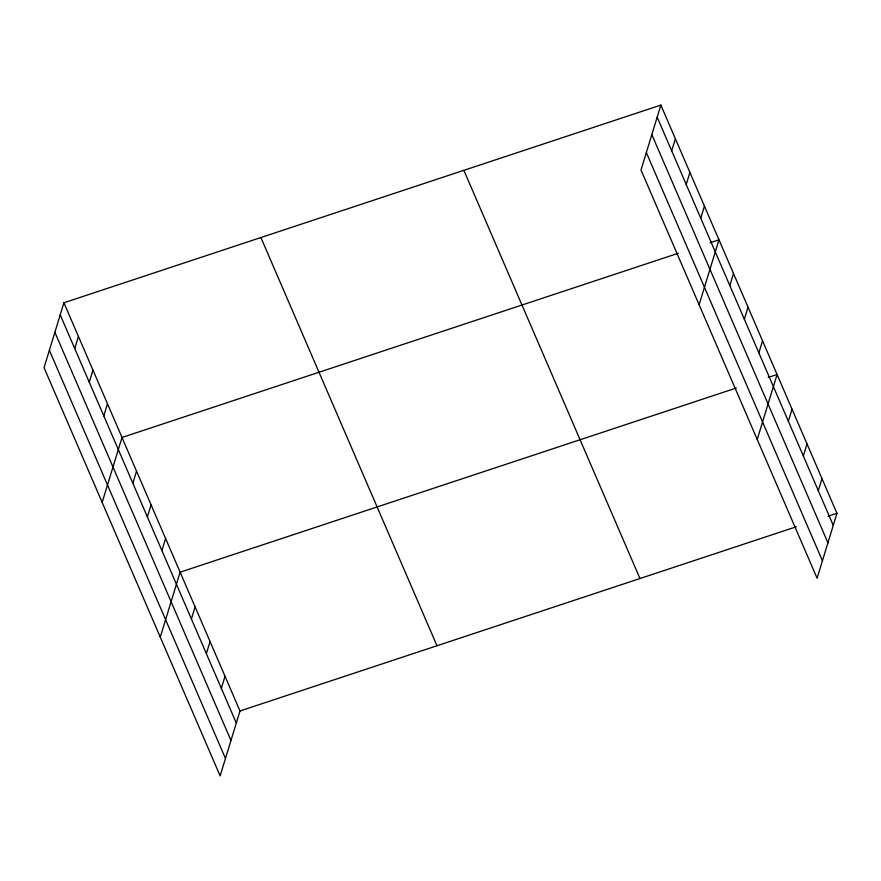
<?xml version="1.0" encoding="UTF-8"?>
<svg xmlns="http://www.w3.org/2000/svg" width="881" height="881" viewBox="0 0 881 881"><rect width="100%" height="100%" fill="white"/><g stroke="black" fill="none" stroke-linecap="round" stroke-linejoin="round"><path stroke-width="1.32" d="M63.906 302.767L44.05 367.696L220.14 775.908L239.995 710.978L63.906 302.767L660.86 105.092L836.95 513.304L817.094 578.233L641.005 170.022L660.86 105.092M74.742 348.524L78.431 336.454M89.267 382.2L92.957 370.13M103.793 415.876L107.482 403.806M102.163 502.412L122.007 437.483L678.304 253.265M132.844 483.229L136.533 471.159M147.38 516.905L151.069 504.835M161.906 550.581L165.595 538.511M160.265 637.117L180.12 572.187L736.406 387.981M191.397 618.958L195.086 606.888M206.363 653.658L210.052 641.588M221.329 688.358L225.018 676.278M671.696 150.838L675.386 138.769M686.222 184.514L689.911 172.445M700.747 218.191L704.437 206.121M699.118 304.727L718.973 239.797L710.075 242.749M729.809 285.543L733.499 273.473M744.335 319.23L748.024 307.15M758.86 352.907L762.55 340.826M757.231 439.443L777.075 374.513L768.188 377.453M788.352 421.272L792.052 409.202M803.329 455.973L807.018 443.903M818.295 490.673L821.984 478.603M239.995 710.978L796.281 526.772M828.052 516.244L836.95 513.304M657.171 117.162L833.261 525.373M651.841 134.606L827.931 542.817M646.346 152.578L822.436 560.79M463.869 170.33L639.958 578.531M260.897 237.54L436.987 645.74M60.205 314.847L236.306 723.048M54.875 332.291L230.965 740.492M49.38 350.264L225.47 758.464"/></g></svg>
